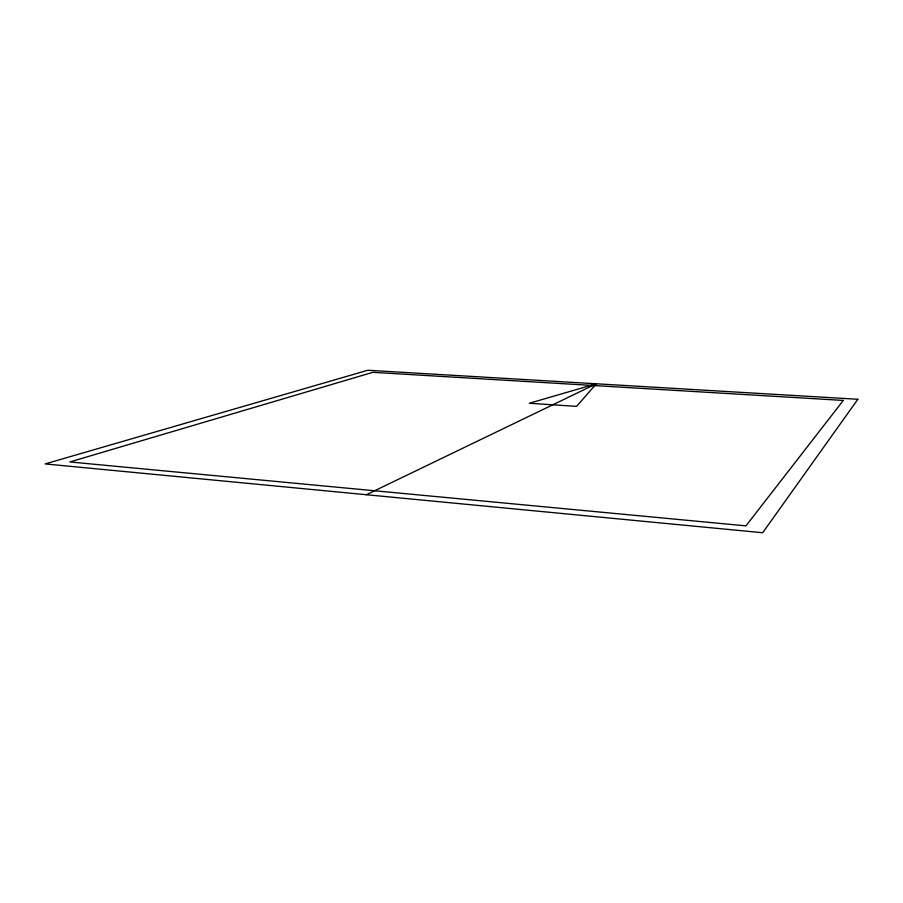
<?xml version="1.0" encoding="UTF-8"?>
<svg xmlns="http://www.w3.org/2000/svg" width="903" height="903" viewBox="0 0 903 903"><rect width="100%" height="100%" fill="white"/><g stroke="black" fill="none" stroke-linecap="round" stroke-linejoin="round"><path stroke-width="1.35" d="M596.341 383.786L576.577 406.373L529.305 403.257L596.341 383.786L366.404 494.731M857.85 399.273L762.685 532.736L45.15 463.916L367.814 370.264L857.85 399.273M843.312 400.435L745.957 525.862L69.847 461.952L372.837 372.329L843.312 400.435"/></g></svg>
